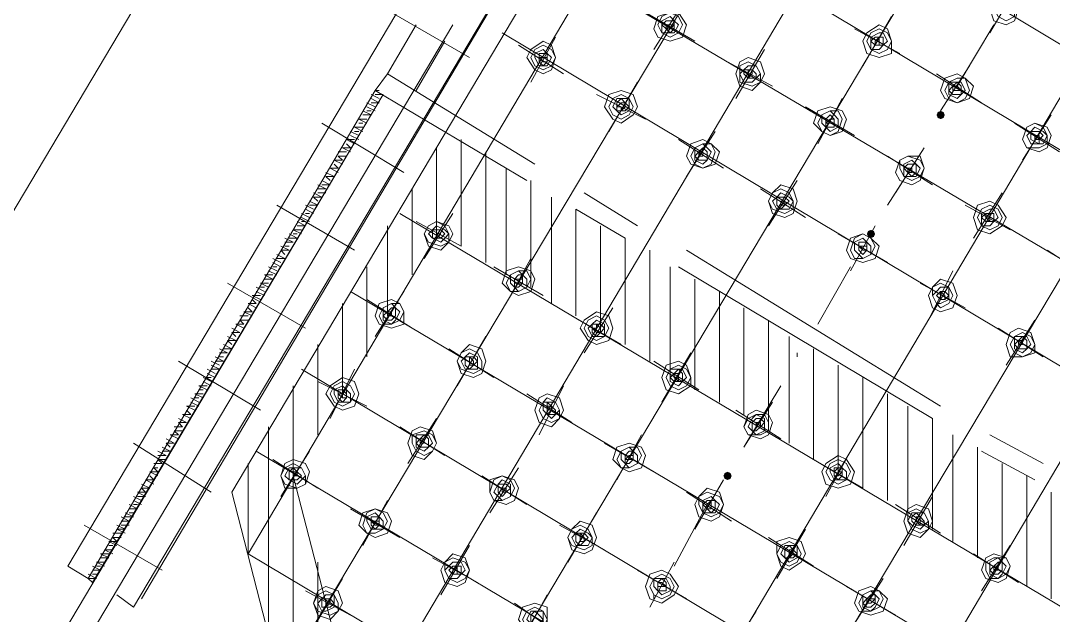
# Model space of a CAD drawing. Header units: millimetres. Extents: x 6 to 291, y 4 to 206.
# Drawn here: x 189.76 to 200.43, y 140.17 to 146.3 of the extents above; entities that cross this region are included whole.
import ezdxf

# ---------------------------------------------------------------- set-up
doc = ezdxf.new("R2010")
doc.units = ezdxf.units.MM
doc.layers.add('C00-00-00', color=7, linetype='Continuous')

msp = doc.modelspace()

# ---------------------------------------------------------------- hatches: boundary and pattern name
at = {"layer": 'C00-00-00'}
h = msp.add_hatch(color=256, dxfattribs=at)
h.dxf.hatch_style = 2
h.paths.add_polyline_path([(199.262999, 145.37267), (199.233101, 145.360235), (199.220665, 145.330337), (199.233101, 145.300439), (199.262999, 145.288004), (199.292897, 145.300439), (199.305332, 145.330337), (199.292897, 145.360235)])
h = msp.add_hatch(color=256, dxfattribs=at)
h.dxf.hatch_style = 2
h.paths.add_polyline_path([(199.262999, 145.37267), (199.233101, 145.360235), (199.220665, 145.330337), (199.233101, 145.300439), (199.262999, 145.288004), (199.292897, 145.300439), (199.305332, 145.330337), (199.292897, 145.360235)])
h = msp.add_hatch(color=256, dxfattribs=at)
h.dxf.hatch_style = 2
h.paths.add_polyline_path([(198.54334, 144.145004), (198.513442, 144.132568), (198.501006, 144.10267), (198.513442, 144.072773), (198.54334, 144.060337), (198.573238, 144.072773), (198.585673, 144.10267), (198.573238, 144.132568)])
h = msp.add_hatch(color=256, dxfattribs=at)
h.dxf.hatch_style = 2
h.paths.add_polyline_path([(198.54334, 144.145004), (198.513442, 144.132568), (198.501006, 144.10267), (198.513442, 144.072773), (198.54334, 144.060337), (198.573238, 144.072773), (198.585673, 144.10267), (198.573238, 144.132568)])
h = msp.add_hatch(color=256, dxfattribs=at)
h.dxf.hatch_style = 2
h.paths.add_polyline_path([(197.061663, 141.647336), (197.031766, 141.634901), (197.01933, 141.605003), (197.031766, 141.575105), (197.061663, 141.56267), (197.091561, 141.575105), (197.103997, 141.605003), (197.091561, 141.634901)])
h = msp.add_hatch(color=256, dxfattribs=at)
h.dxf.hatch_style = 2
h.paths.add_polyline_path([(197.061663, 141.647336), (197.031766, 141.634901), (197.01933, 141.605003), (197.031766, 141.575105), (197.061663, 141.56267), (197.091561, 141.575105), (197.103997, 141.605003), (197.091561, 141.634901)])

# ---------------------------------------------------------------- linework, layer by layer
at = {"layer": 'C00-00-00', "lineweight": 5}
for points in [[(193.971332, 151.553334), (140.335006, 61.341007)], [(196.342004, 150.918336), (190.245994, 140.673673)], [(197.019337, 150.495001), (190.923327, 140.250338)], [(197.019337, 150.495001), (191.007996, 140.335006)], [(196.468999, 149.055671), (191.939334, 141.435666)], [(200.067326, 146.685002), (199.770994, 146.177003)], [(196.595994, 146.473335), (196.299662, 146.00767)], [(193.590331, 146.38867), (194.394659, 145.923001)], [(196.723005, 146.092334), (196.214994, 146.38867)], [(194.225338, 146.261667), (145.584331, 64.473665)], [(193.844337, 146.261667), (193.548005, 145.753668)], [(198.755003, 146.346336), (198.458671, 145.838336)], [(199.432336, 145.626669), (199.813337, 146.261667)], [(199.432336, 145.626669), (199.813337, 146.261667)], [(198.839672, 145.965335), (198.374003, 146.219337)], [(194.140669, 146.092334), (193.844337, 145.584335)], [(195.36834, 145.753668), (194.902671, 146.050004)], [(195.283671, 146.134669), (195.029665, 145.669003)], [(197.442664, 146.00767), (197.146332, 145.49967)], [(197.527333, 145.626669), (197.061663, 145.880671)], [(199.559331, 145.838336), (199.262999, 145.372667)], [(193.548005, 145.753668), (193.420994, 145.584335)], [(193.548005, 145.753668), (195.072008, 144.822337)], [(199.686326, 145.457336), (199.220672, 145.753668)], [(196.130341, 145.669003), (195.833993, 145.161004)], [(193.505663, 145.542004), (145.372667, 64.600675)], [(190.457674, 140.54667), (193.420994, 145.584335)], [(193.505663, 145.542004), (190.5, 140.504336), (190.457674, 140.54667)], [(193.378668, 145.542004), (193.463337, 145.49967)], [(193.420994, 145.584335), (194.987339, 144.653004)], [(193.420994, 145.584335), (193.463337, 145.584335)], [(193.420994, 145.542004), (193.505663, 145.542004)], [(196.214994, 145.288003), (195.706998, 145.542004)], [(193.336326, 145.457336), (193.420994, 145.415001)], [(193.336326, 145.415001), (193.420994, 145.372667)], [(193.378668, 145.49967), (193.463337, 145.457336)], [(193.378668, 145.457336), (193.463337, 145.457336)], [(198.374003, 145.118669), (197.866007, 145.415001)], [(198.247008, 145.49967), (197.993002, 145.034001)], [(193.293999, 145.372667), (193.378668, 145.330337)], [(193.293999, 145.330337), (193.378668, 145.330337)], [(193.336326, 145.372667), (193.378668, 145.372667)], [(200.406001, 145.330337), (200.109669, 144.864668)], [(193.717326, 144.737669), (192.870672, 145.245668)], [(193.209331, 145.203334), (193.293999, 145.161004)], [(193.209331, 145.203334), (193.293999, 145.203334)], [(193.251673, 145.288003), (193.336326, 145.245668)], [(193.251673, 145.288003), (193.336326, 145.288003)], [(193.251673, 145.245668), (193.293999, 145.245668)], [(200.490669, 144.949336), (200.025, 145.245668)], [(193.167004, 145.161004), (193.251673, 145.118669)], [(193.167004, 145.118669), (193.251673, 145.076335)], [(193.209331, 145.161004), (193.251673, 145.161004)], [(196.934669, 145.161004), (196.638337, 144.695334)], [(193.082336, 144.99167), (193.167004, 144.949336)], [(193.082336, 144.99167), (193.167004, 144.99167)], [(193.124662, 145.076335), (193.209331, 145.034001)], [(193.124662, 145.076335), (193.209331, 145.076335)], [(193.124662, 145.034001), (193.167004, 144.99167)], [(194.056001, 144.060336), (194.056001, 144.99167)], [(194.310006, 143.975668), (194.310006, 145.076335)], [(197.019337, 144.780003), (196.553668, 145.076335)], [(198.712661, 144.399002), (199.093661, 144.99167)], [(198.712661, 144.399002), (199.093661, 144.99167)], [(199.093661, 144.99167), (198.797329, 144.526001)], [(193.039994, 144.949336), (193.124662, 144.949336)], [(193.039994, 144.907002), (193.082336, 144.864668)], [(193.039994, 144.907002), (193.124662, 144.907002)], [(194.563996, 143.806334), (194.563996, 144.949336)], [(199.17833, 144.61067), (198.712661, 144.907002)], [(192.955341, 144.780003), (193.039994, 144.737669)], [(192.955341, 144.780003), (193.039994, 144.780003)], [(192.997667, 144.864668), (193.082336, 144.822337)], [(192.997667, 144.864668), (193.082336, 144.864668)], [(192.997667, 144.822337), (193.039994, 144.780003)], [(194.77566, 143.679336), (194.77566, 144.780003)], [(192.912999, 144.737669), (192.997667, 144.695334)], [(192.912999, 144.695334), (192.955341, 144.653004)], [(192.912999, 144.695334), (192.997667, 144.695334)], [(192.82833, 144.61067), (192.912999, 144.568336)], [(192.82833, 144.568336), (192.912999, 144.568336)], [(192.870672, 144.653004), (192.955341, 144.61067)], [(192.870672, 144.61067), (192.955341, 144.61067)], [(193.801995, 143.679336), (193.801995, 144.568336)], [(195.029665, 143.552337), (195.029665, 144.653004)], [(197.866007, 144.272004), (197.400338, 144.568336)], [(197.781339, 144.653004), (197.485006, 144.187335)], [(192.786004, 144.526001), (192.870672, 144.483671)], [(192.786004, 144.483671), (192.82833, 144.441337)], [(192.786004, 144.483671), (192.870672, 144.483671)], [(192.82833, 144.526001), (192.912999, 144.526001)], [(195.241329, 143.383004), (195.241329, 144.483671)], [(195.580003, 144.526001), (196.130341, 144.187335)], [(199.898005, 144.526001), (199.601673, 144.060336)], [(193.209331, 143.933337), (192.405003, 144.399002)], [(192.701335, 144.399002), (192.786004, 144.356668)], [(192.701335, 144.356668), (192.786004, 144.314334)], [(192.743661, 144.441337), (192.82833, 144.399002)], [(192.743661, 144.399002), (192.82833, 144.399002)], [(195.495335, 144.356668), (196.00333, 144.060336)], [(195.495335, 143.256001), (195.495335, 144.356668)], [(199.982674, 144.145001), (199.517004, 144.399002)], [(192.658993, 144.314334), (192.743661, 144.272004)], [(192.658993, 144.272004), (192.743661, 144.229669)], [(192.701335, 144.314334), (192.743661, 144.314334)], [(194.225338, 144.314334), (193.929006, 143.848669)], [(192.57434, 144.145001), (192.658993, 144.10267)], [(192.57434, 144.145001), (192.658993, 144.145001)], [(192.616667, 144.229669), (192.701335, 144.187335)], [(192.616667, 144.187335), (192.701335, 144.187335)], [(192.658993, 144.229669), (192.701335, 144.229669)], [(193.548005, 143.256001), (193.548005, 144.187335)], [(194.310006, 143.975668), (193.844337, 144.229669)], [(195.74934, 143.086667), (195.74934, 144.187335)], [(198.585666, 144.187335), (198.33166, 143.72167)], [(192.489672, 144.060336), (192.57434, 144.018002)], [(192.489672, 144.018002), (192.57434, 144.018002)], [(192.531998, 144.10267), (192.616667, 144.060336)], [(192.531998, 144.060336), (192.616667, 144.060336)], [(192.57434, 144.10267), (192.616667, 144.10267)], [(196.00333, 142.959669), (196.00333, 144.060336)], [(198.712661, 143.806334), (198.204665, 144.10267)], [(192.447329, 143.975668), (192.531998, 143.933337)], [(192.447329, 143.933337), (192.489672, 143.891003)], [(192.447329, 143.933337), (192.531998, 143.933337)], [(192.489672, 143.975668), (192.531998, 143.975668)], [(196.257336, 142.790335), (196.257336, 143.933337)], [(196.638337, 143.933337), (199.262999, 142.32467)], [(200.829328, 143.637001), (200.363674, 143.933337)], [(192.362661, 143.848669), (192.447329, 143.806334)], [(192.362661, 143.806334), (192.447329, 143.764004)], [(192.405003, 143.891003), (192.489672, 143.848669)], [(192.405003, 143.848669), (192.489672, 143.848669)], [(195.029665, 143.848669), (194.77566, 143.383004)], [(192.320335, 143.764004), (192.405003, 143.72167)], [(192.320335, 143.72167), (192.405003, 143.679336)], [(192.362661, 143.764004), (192.405003, 143.764004)], [(193.336326, 142.83267), (193.336326, 143.764004)], [(195.15666, 143.467668), (194.648665, 143.764004)], [(196.468999, 142.663336), (196.468999, 143.764004)], [(196.553668, 143.764004), (199.17833, 142.197667)], [(197.993002, 143.171336), (198.33166, 143.764004)], [(197.993002, 143.171336), (198.33166, 143.764004)], [(199.389994, 143.72167), (199.136004, 143.21367)], [(192.701335, 143.129002), (191.897008, 143.594671)], [(192.235666, 143.594671), (192.320335, 143.552337)], [(192.235666, 143.594671), (192.320335, 143.594671)], [(192.277992, 143.679336), (192.362661, 143.637001)], [(192.277992, 143.679336), (192.362661, 143.679336)], [(192.277992, 143.637001), (192.362661, 143.637001)], [(196.723005, 142.494003), (196.723005, 143.637001)], [(199.517004, 143.340669), (199.051335, 143.594671)], [(192.19334, 143.552337), (192.277992, 143.510002)], [(192.19334, 143.510002), (192.277992, 143.467668)], [(192.235666, 143.552337), (192.277992, 143.552337)], [(193.717326, 143.510002), (193.420994, 143.044337)], [(196.976995, 142.367004), (196.976995, 143.510002)], [(192.108671, 143.383004), (192.19334, 143.340669)], [(192.108671, 143.383004), (192.19334, 143.383004)], [(192.150997, 143.467668), (192.235666, 143.425338)], [(192.150997, 143.467668), (192.235666, 143.467668)], [(192.150997, 143.425338), (192.19334, 143.383004)], [(193.082336, 142.409335), (193.082336, 143.383004)], [(193.801995, 143.129002), (193.336326, 143.425338)], [(192.066329, 143.298335), (192.150997, 143.256001)], [(192.066329, 143.298335), (192.150997, 143.298335)], [(192.108671, 143.340669), (192.150997, 143.298335)], [(195.876335, 143.340669), (195.580003, 142.875004)], [(197.231001, 142.240001), (197.231001, 143.340669)], [(191.98166, 143.171336), (192.066329, 143.129002)], [(191.98166, 143.171336), (192.066329, 143.171336)], [(192.024003, 143.256001), (192.108671, 143.256001)], [(192.024003, 143.21367), (192.066329, 143.171336)], [(192.024003, 143.21367), (192.108671, 143.21367)], [(195.961004, 142.959669), (195.452992, 143.256001)], [(197.485006, 142.070672), (197.485006, 143.21367)], [(200.236663, 143.21367), (199.940331, 142.748001)], [(191.939334, 143.129002), (192.024003, 143.086667)], [(191.939334, 143.086667), (191.98166, 143.044337)], [(191.939334, 143.086667), (192.024003, 143.086667)], [(200.321332, 142.83267), (199.855663, 143.129002)], [(191.854665, 142.959669), (191.939334, 142.917334)], [(191.897008, 143.044337), (191.98166, 143.002003)], [(191.897008, 143.002003), (191.939334, 142.959669)], [(191.897008, 143.002003), (191.98166, 143.002003)], [(192.82833, 142.028338), (192.82833, 142.959669)], [(194.563996, 143.044337), (194.267664, 142.536338)], [(197.69667, 141.943669), (197.69667, 143.044337)], [(191.812339, 142.917334), (191.897008, 142.875004)], [(191.812339, 142.875004), (191.897008, 142.875004)], [(191.854665, 142.917334), (191.939334, 142.917334)], [(194.648665, 142.621002), (194.182996, 142.917334)], [(196.680663, 142.875004), (196.384331, 142.367004)], [(197.781339, 142.83267), (197.781339, 142.875004)], [(197.781339, 142.83267), (197.781339, 142.875004)], [(197.95066, 141.774332), (197.95066, 142.917334)], [(192.235666, 142.282336), (191.388996, 142.790335)], [(191.727671, 142.790335), (191.812339, 142.748001)], [(191.727671, 142.748001), (191.812339, 142.705671)], [(191.769997, 142.83267), (191.854665, 142.790335)], [(191.769997, 142.790335), (191.854665, 142.790335)], [(191.812339, 142.83267), (191.854665, 142.83267)], [(196.765331, 142.494003), (196.299662, 142.790335)], [(198.204665, 141.647337), (198.204665, 142.748001)], [(191.685328, 142.705671), (191.769997, 142.663336)], [(191.685328, 142.663336), (191.769997, 142.621002)], [(191.727671, 142.705671), (191.812339, 142.705671)], [(193.209331, 142.705671), (192.955341, 142.197667)], [(191.60066, 142.536338), (191.685328, 142.494003)], [(191.60066, 142.536338), (191.685328, 142.536338)], [(191.643002, 142.621002), (191.727671, 142.578668)], [(191.643002, 142.578668), (191.727671, 142.536338)], [(191.685328, 142.621002), (191.727671, 142.621002)], [(192.57434, 138.937999), (192.57434, 142.536338)], [(193.336326, 142.32467), (192.82833, 142.578668)], [(195.36834, 142.536338), (195.114334, 142.028338)], [(197.231001, 141.901335), (197.612001, 142.536338)], [(197.231001, 141.901335), (197.612001, 142.536338)], [(198.458671, 141.478), (198.458671, 142.621002)], [(191.558333, 142.451669), (191.643002, 142.409335)], [(191.558333, 142.451669), (191.643002, 142.451669)], [(191.60066, 142.494003), (191.643002, 142.494003)], [(195.452992, 142.155333), (194.987339, 142.451669)], [(198.712661, 141.351005), (198.712661, 142.451669)], [(191.473665, 142.32467), (191.558333, 142.282336)], [(191.473665, 142.32467), (191.558333, 142.32467)], [(191.516007, 142.409335), (191.60066, 142.367004)], [(191.516007, 142.367004), (191.60066, 142.32467)], [(191.558333, 142.409335), (191.60066, 142.409335)], [(197.527333, 142.367004), (197.231001, 141.901335)], [(198.92434, 141.181668), (198.92434, 142.32467)], [(191.431339, 142.240001), (191.516007, 142.197667)], [(191.431339, 142.240001), (191.516007, 142.240001)], [(191.473665, 142.282336), (191.516007, 142.240001)], [(197.612001, 141.986004), (197.146332, 142.282336)], [(191.34667, 142.112999), (191.431339, 142.112999)], [(191.388996, 142.197667), (191.473665, 142.155333)], [(191.388996, 142.155333), (191.431339, 142.112999)], [(191.388996, 142.155333), (191.473665, 142.155333)], [(192.320335, 139.869337), (192.320335, 142.112999)], [(194.140669, 141.816666), (193.675, 142.112999)], [(194.056001, 142.197667), (193.759669, 141.732006)], [(199.17833, 141.054665), (199.17833, 142.197667)], [(191.304328, 142.028338), (191.388996, 141.986004)], [(191.304328, 142.028338), (191.388996, 142.028338)], [(191.34667, 142.070672), (191.388996, 142.028338)], [(191.34667, 142.070672), (191.431339, 142.070672)], [(196.172667, 142.028338), (195.918661, 141.562669)], [(199.389994, 140.92767), (199.389994, 142.028338)], [(199.770994, 142.028338), (200.321332, 141.732006)], [(191.727671, 141.435666), (190.923327, 141.943669)], [(191.219659, 141.901335), (191.304328, 141.859001)], [(191.262001, 141.986004), (191.34667, 141.943669)], [(191.262001, 141.943669), (191.304328, 141.901335)], [(191.262001, 141.943669), (191.34667, 141.943669)], [(196.299662, 141.647337), (195.791667, 141.943669)], [(199.643999, 140.758333), (199.643999, 141.901335)], [(191.177333, 141.859001), (191.262001, 141.816666)], [(191.177333, 141.816666), (191.262001, 141.816666)], [(191.219659, 141.859001), (191.304328, 141.859001)], [(192.743661, 141.859001), (192.447329, 141.39334)], [(198.33166, 141.859001), (198.077671, 141.39334)], [(199.686326, 141.859001), (200.236663, 141.562669)], [(191.135006, 141.732006), (191.219659, 141.732006)], [(191.135006, 141.689672), (191.177333, 141.647337)], [(191.135006, 141.689672), (191.177333, 141.689672)], [(191.177333, 141.774332), (191.219659, 141.732006)], [(191.177333, 141.774332), (191.262001, 141.774332)], [(192.108671, 140.800668), (192.108671, 141.732006)], [(192.82833, 141.478), (192.362661, 141.774332)], [(194.902671, 141.689672), (194.606339, 141.224002)], [(198.458671, 141.478), (197.95066, 141.774332)], [(199.898005, 140.631338), (199.898005, 141.732006)], [(191.092664, 141.647337), (191.177333, 141.605003)], [(191.092664, 141.647337), (191.177333, 141.647337)], [(191.092664, 141.605003), (191.135006, 141.562669)], [(193.251673, 138.980333), (192.57434, 141.605003)], [(194.987339, 141.308671), (194.52167, 141.605003)], [(200.151995, 140.462001), (200.151995, 141.605003)], [(191.007996, 141.520334), (191.092664, 141.478)], [(191.007996, 141.478), (191.050338, 141.435666)], [(191.007996, 141.478), (191.092664, 141.478)], [(191.050338, 141.562669), (191.135006, 141.520334)], [(191.050338, 141.562669), (191.135006, 141.562669)], [(197.019337, 141.562669), (196.723005, 141.054665)], [(190.923327, 141.39334), (191.007996, 141.351005)], [(190.923327, 141.351005), (191.007996, 141.308671)], [(190.965669, 141.435666), (191.050338, 141.39334)], [(190.965669, 141.435666), (191.050338, 141.435666)], [(190.965669, 141.435666), (191.050338, 141.39334)], [(190.965669, 141.39334), (191.050338, 141.39334)], [(192.616667, 138.811004), (191.939334, 141.435666)], [(193.548005, 141.351005), (193.293999, 140.885336)], [(197.104006, 141.139334), (196.638337, 141.435666)], [(199.17833, 141.39334), (198.881998, 140.885336)], [(200.406001, 140.335006), (200.406001, 141.435666)], [(190.881001, 141.308671), (190.965669, 141.266337)], [(190.881001, 141.266337), (190.965669, 141.266337)], [(190.923327, 141.308671), (190.965669, 141.308671)], [(190.923327, 141.308671), (190.965669, 141.308671)], [(193.675, 140.970005), (193.167004, 141.266337)], [(196.511326, 140.673673), (196.85, 141.308671)], [(196.511326, 140.673673), (196.85, 141.308671)], [(199.262999, 141.012339), (198.797329, 141.308671)], [(190.796332, 141.181668), (190.881001, 141.139334)], [(190.796332, 141.139334), (190.881001, 141.139334)], [(190.838674, 141.224002), (190.923327, 141.181668)], [(190.838674, 141.224002), (190.923327, 141.181668)], [(190.838674, 141.181668), (190.923327, 141.181668)], [(190.881001, 141.224002), (190.923327, 141.224002)], [(195.706998, 141.224002), (195.410666, 140.715999)], [(191.219659, 140.631338), (190.415331, 141.097)], [(190.754006, 141.097), (190.838674, 141.054665)], [(190.754006, 141.054665), (190.838674, 141.054665)], [(190.754006, 141.054665), (190.838674, 141.012339)], [(190.796332, 141.097), (190.881001, 141.097)], [(190.796332, 141.097), (190.881001, 141.097)], [(195.791667, 140.843002), (195.325997, 141.097)], [(197.866007, 141.054665), (197.569659, 140.54667)], [(190.669337, 140.92767), (190.754006, 140.885336)], [(190.669337, 140.92767), (190.754006, 140.92767)], [(190.669337, 140.92767), (190.754006, 140.885336)], [(190.711663, 141.012339), (190.796332, 141.012339)], [(190.711663, 141.012339), (190.796332, 141.012339)], [(190.711663, 140.970005), (190.754006, 140.92767)], [(190.711663, 140.970005), (190.796332, 140.970005)], [(197.95066, 140.673673), (197.485006, 140.970005)], [(190.626995, 140.843002), (190.711663, 140.843002)], [(190.626995, 140.843002), (190.711663, 140.800668)], [(190.669337, 140.885336), (190.711663, 140.885336)], [(194.394659, 140.885336), (194.098327, 140.377333)], [(199.982674, 140.885336), (199.686326, 140.419667)], [(190.542326, 140.715999), (190.626995, 140.673673)], [(190.542326, 140.715999), (190.626995, 140.715999)], [(190.542326, 140.715999), (190.626995, 140.673673)], [(190.584669, 140.800668), (190.669337, 140.800668)], [(190.584669, 140.800668), (190.669337, 140.758333)], [(190.584669, 140.800668), (190.669337, 140.800668)], [(190.584669, 140.758333), (190.669337, 140.758333)], [(192.82833, 138.684001), (192.82833, 140.715999)], [(194.479328, 140.504336), (194.013674, 140.758333)], [(196.511326, 140.715999), (196.257336, 140.250338)], [(200.067326, 140.504336), (199.601673, 140.800668)], [(190.457674, 140.54667), (190.245994, 140.673673)], [(190.5, 140.673673), (190.584669, 140.631338)], [(190.5, 140.631338), (190.584669, 140.631338)], [(190.542326, 140.673673), (190.584669, 140.673673)], [(196.638337, 140.335006), (196.130341, 140.631338)], [(190.457674, 140.589004), (190.542326, 140.54667)], [(190.457674, 140.54667), (190.542326, 140.54667)], [(190.5, 140.589004), (190.542326, 140.589004)], [(190.5, 140.589004), (190.542326, 140.589004)], [(193.082336, 140.54667), (192.786004, 140.038666)], [(198.670335, 140.54667), (198.374003, 140.081001)], [(193.167004, 140.165669), (192.701335, 140.419667)], [(198.797329, 140.165669), (198.289334, 140.462001)], [(190.754006, 140.377333), (190.923327, 140.250338)], [(195.283671, 139.996332), (194.860328, 140.292672)], [(195.199003, 140.377333), (194.944997, 139.911672)], [(196.299662, 140.335006), (196.299662, 140.377333)], [(196.299662, 140.335006), (196.299662, 140.377333)], [(197.357996, 140.208004), (197.061663, 139.742334)]]:
    msp.add_lwpolyline(points, dxfattribs=at)
at = {"layer": 'C00-00-00', "lineweight": 15}
for points in [[(198.458671, 149.56367), (192.447329, 139.488336)], [(199.474662, 149.479002), (192.997667, 138.557006)], [(197.104006, 149.225004), (192.108671, 140.800668)], [(200.321332, 148.971002), (193.844337, 138.091337)], [(203.623327, 144.187335), (196.214994, 148.632336)], [(201.972329, 147.997337), (195.495335, 137.075338)], [(203.157674, 143.383004), (195.706998, 147.828004)], [(202.818999, 147.531668), (196.299662, 136.609669)], [(202.649662, 142.578668), (195.199003, 146.981334)], [(203.369337, 146.600338), (197.400338, 136.525)], [(202.183993, 141.732006), (194.733333, 146.177003)], [(201.083333, 139.911672), (193.675, 144.314334)], [(200.575338, 139.107336), (193.167004, 143.510002)], [(200.109669, 138.260666), (192.658993, 142.705671)], [(199.601673, 137.456338), (192.19334, 141.859001)], [(198.712661, 136.863666), (192.108671, 140.800668)]]:
    msp.add_lwpolyline(points, dxfattribs=at)
at = {"layer": 'C00-00-00', "lineweight": 5}
for points in [[(199.770994, 146.431001), (199.813328, 146.304001), (199.940328, 146.261667), (200.024994, 146.304001), (200.067328, 146.431001), (200.024994, 146.558001), (199.897994, 146.600334), (199.813328, 146.515667)], [(199.813337, 146.431001), (199.85567, 146.346334), (199.940337, 146.304001), (200.025003, 146.346334), (200.025003, 146.431001), (199.98267, 146.515667), (199.898003, 146.558001), (199.813337, 146.515667)], [(196.299662, 146.219337), (196.341996, 146.13467), (196.468996, 146.092337), (196.595996, 146.13467), (196.638329, 146.26167), (196.553662, 146.38867), (196.468996, 146.38867), (196.341996, 146.346337)], [(196.342004, 146.261667), (196.384338, 146.177001), (196.469004, 146.134667), (196.553671, 146.177001), (196.596004, 146.261667), (196.553671, 146.346334), (196.469004, 146.388667), (196.384338, 146.346334)], [(196.384331, 146.261667), (196.384331, 146.177001), (196.468997, 146.177001), (196.511331, 146.177001), (196.553664, 146.261667), (196.511331, 146.304001), (196.468997, 146.346334), (196.384331, 146.304001)], [(196.384331, 146.261667), (196.426664, 146.219334), (196.468997, 146.177001), (196.511331, 146.219334), (196.511331, 146.261667), (196.511331, 146.304001), (196.468997, 146.304001), (196.426664, 146.304001)], [(196.426673, 146.261667), (196.426673, 146.219334), (196.469006, 146.219334), (196.51134, 146.261667), (196.469006, 146.261667)], [(198.458671, 146.092334), (198.501004, 145.965334), (198.628004, 145.923001), (198.755004, 145.965334), (198.755004, 146.092334), (198.712671, 146.219334), (198.628004, 146.261668), (198.501004, 146.177001)], [(198.500997, 146.092334), (198.543331, 146.007668), (198.627997, 145.965334), (198.712664, 146.007668), (198.754997, 146.092334), (198.712664, 146.177001), (198.627997, 146.219334), (198.543331, 146.177001)], [(198.54334, 146.092334), (198.54334, 146.007668), (198.628006, 146.007668), (198.67034, 146.050001), (198.712673, 146.092334), (198.67034, 146.177001), (198.628006, 146.177001), (198.54334, 146.134668)], [(194.987339, 145.923001), (195.072006, 145.796001), (195.156672, 145.753668), (195.241339, 145.796001), (195.283672, 145.923001), (195.241339, 146.050001), (195.156672, 146.092334), (195.029672, 146.007668)], [(195.029665, 145.923001), (195.071999, 145.838334), (195.156665, 145.796001), (195.241332, 145.838334), (195.283665, 145.923001), (195.241332, 146.007668), (195.156665, 146.050001), (195.071999, 146.007668)], [(198.54334, 146.092334), (198.585673, 146.050001), (198.628006, 146.050001), (198.67034, 146.050001), (198.67034, 146.092334), (198.67034, 146.134668), (198.628006, 146.134668), (198.585673, 146.134668)], [(198.585666, 146.092334), (198.585666, 146.050001), (198.627999, 146.050001), (198.627999, 146.092334), (198.627999, 146.134668)], [(195.072008, 145.923001), (195.114341, 145.838334), (195.156674, 145.838334), (195.199008, 145.838334), (195.241341, 145.923001), (195.199008, 145.965334), (195.156674, 146.007668), (195.072008, 145.965334)], [(195.114334, 145.923001), (195.114334, 145.880668), (195.156667, 145.838334), (195.199001, 145.880668), (195.199001, 145.965334), (195.156667, 145.965334), (195.114334, 145.965334)], [(195.114334, 145.923001), (195.156667, 145.880668), (195.199001, 145.880668), (195.199001, 145.923001), (195.156667, 145.923001)], [(197.146332, 145.753668), (197.188665, 145.626668), (197.315665, 145.584334), (197.400332, 145.669001), (197.442665, 145.753668), (197.400332, 145.880668), (197.273332, 145.923001), (197.188665, 145.880668)], [(197.188674, 145.753668), (197.188674, 145.669001), (197.315674, 145.626668), (197.400341, 145.669001), (197.400341, 145.753668), (197.358008, 145.838334), (197.273341, 145.880668), (197.188674, 145.838334)], [(197.188674, 145.753668), (197.231008, 145.669001), (197.315674, 145.669001), (197.358008, 145.711334), (197.400341, 145.753668), (197.358008, 145.838334), (197.273341, 145.838334), (197.231008, 145.796001)], [(197.231001, 145.753668), (197.273334, 145.711334), (197.315667, 145.711334), (197.358001, 145.711334), (197.358001, 145.753668), (197.315667, 145.796001), (197.273334, 145.796001), (197.231001, 145.796001)], [(197.273327, 145.753668), (197.273327, 145.711334), (197.31566, 145.753668), (197.31566, 145.796001), (197.273327, 145.796001)], [(199.262999, 145.584335), (199.305332, 145.499668), (199.432332, 145.457335), (199.559332, 145.499668), (199.601665, 145.626668), (199.516999, 145.711335), (199.432332, 145.753668), (199.305332, 145.711335)], [(199.305341, 145.584335), (199.347674, 145.499668), (199.432341, 145.457335), (199.517008, 145.499668), (199.559341, 145.584335), (199.517008, 145.711335), (199.432341, 145.711335), (199.347674, 145.669001)], [(199.347667, 145.584335), (199.347667, 145.542001), (199.432334, 145.499668), (199.474667, 145.542001), (199.517001, 145.584335), (199.474667, 145.669001), (199.432334, 145.669001), (199.347667, 145.669001)], [(199.347667, 145.584335), (199.390001, 145.542001), (199.432334, 145.542001), (199.474667, 145.542001), (199.474667, 145.584335), (199.474667, 145.626668), (199.432334, 145.669001), (199.390001, 145.626668)], [(199.389994, 145.584335), (199.432327, 145.584335), (199.47466, 145.584335), (199.432327, 145.626668), (199.389994, 145.626668)], [(195.791667, 145.415001), (195.876333, 145.288001), (195.961, 145.245668), (196.088, 145.330335), (196.130333, 145.415001), (196.088, 145.542001), (195.961, 145.584335), (195.834, 145.542001)], [(195.833993, 145.415001), (195.876326, 145.330335), (195.960993, 145.288001), (196.04566, 145.330335), (196.087993, 145.415001), (196.04566, 145.499668), (195.960993, 145.542001), (195.876326, 145.499668)], [(195.876335, 145.415001), (195.918669, 145.372668), (195.961002, 145.330335), (196.045669, 145.372668), (196.045669, 145.415001), (196.045669, 145.499668), (195.961002, 145.499668), (195.918669, 145.499668)], [(195.918661, 145.415001), (195.918661, 145.372668), (195.960995, 145.372668), (196.003328, 145.372668), (196.045661, 145.415001), (196.003328, 145.457335), (195.960995, 145.499668), (195.918661, 145.457335)], [(195.918661, 145.415001), (195.960995, 145.415001), (195.960995, 145.372668), (196.003328, 145.415001), (196.003328, 145.457335), (195.960995, 145.457335)], [(197.95066, 145.245668), (198.035326, 145.161002), (198.119993, 145.118668), (198.246993, 145.161002), (198.289326, 145.288002), (198.246993, 145.372668), (198.119993, 145.415002), (197.992993, 145.372668)], [(197.993002, 145.245668), (198.035335, 145.161002), (198.120002, 145.118668), (198.204669, 145.161002), (198.247002, 145.288002), (198.204669, 145.372668), (198.120002, 145.372668), (198.035335, 145.330335)], [(198.035328, 145.245668), (198.077661, 145.203335), (198.119995, 145.161002), (198.204661, 145.203335), (198.204661, 145.288002), (198.162328, 145.330335), (198.119995, 145.372668), (198.035328, 145.330335)], [(198.077671, 145.245668), (198.077671, 145.203335), (198.120004, 145.203335), (198.162337, 145.203335), (198.162337, 145.288002), (198.120004, 145.330335), (198.077671, 145.288002)], [(198.077671, 145.245668), (198.120004, 145.245668), (198.162337, 145.245668), (198.162337, 145.288002), (198.120004, 145.288002)], [(200.109669, 145.076335), (200.152002, 144.991669), (200.279002, 144.991669), (200.363669, 145.034002), (200.363669, 145.118669), (200.321335, 145.203335), (200.236669, 145.245669), (200.152002, 145.203335)], [(200.109669, 145.076335), (200.152002, 144.991669), (200.279002, 144.949335), (200.363669, 144.991669), (200.406002, 145.118669), (200.363669, 145.203335), (200.236669, 145.245669), (200.152002, 145.203335)], [(200.151995, 145.118669), (200.194328, 145.034003), (200.278995, 145.034003), (200.321328, 145.034003), (200.363661, 145.118669), (200.321328, 145.161003), (200.236661, 145.203336), (200.194328, 145.161003)], [(200.194337, 145.118669), (200.194337, 145.076336), (200.279004, 145.034003), (200.279004, 145.076336), (200.321337, 145.118669), (200.279004, 145.161003), (200.236671, 145.161003), (200.194337, 145.161003)], [(200.236663, 145.118669), (200.236663, 145.076336), (200.278997, 145.076336), (200.278997, 145.118669)], [(196.638337, 144.907002), (196.68067, 144.822335), (196.80767, 144.780002), (196.93467, 144.822335), (196.977003, 144.949335), (196.892337, 145.034002), (196.80767, 145.076335), (196.68067, 145.034002)], [(196.680663, 144.907002), (196.722996, 144.822335), (196.807663, 144.780002), (196.892329, 144.822335), (196.934663, 144.949335), (196.892329, 145.034002), (196.807663, 145.034002), (196.722996, 144.991669)], [(196.723005, 144.907002), (196.723005, 144.864669), (196.807672, 144.822335), (196.850005, 144.864669), (196.892339, 144.949335), (196.850005, 144.991669), (196.807672, 145.034002), (196.723005, 144.991669)], [(196.723005, 144.907002), (196.765339, 144.864669), (196.850005, 144.864669), (196.850005, 144.949335), (196.807672, 144.991669), (196.765339, 144.949335)], [(196.765331, 144.907002), (196.807665, 144.907002), (196.807665, 144.949335), (196.765331, 144.949335)], [(198.797329, 144.737669), (198.839663, 144.653002), (198.966663, 144.610669), (199.051329, 144.653002), (199.093663, 144.780002), (199.051329, 144.907002), (198.924329, 144.907002), (198.839663, 144.864669)], [(198.839672, 144.780003), (198.882005, 144.695336), (198.966672, 144.653003), (199.051339, 144.695336), (199.093672, 144.780003), (199.051339, 144.86467), (198.924339, 144.907003), (198.839672, 144.86467)], [(198.881998, 144.780003), (198.881998, 144.695336), (198.966665, 144.695336), (199.008998, 144.695336), (199.051331, 144.780003), (199.008998, 144.822336), (198.966665, 144.86467), (198.881998, 144.822336)], [(198.881998, 144.780003), (198.924331, 144.73767), (198.966665, 144.695336), (199.008998, 144.73767), (199.008998, 144.780003), (199.008998, 144.822336), (198.966665, 144.822336), (198.924331, 144.822336)], [(198.92434, 144.780003), (198.92434, 144.73767), (198.966674, 144.73767), (198.966674, 144.780003)], [(197.485006, 144.441337), (197.52734, 144.314337), (197.65434, 144.272004), (197.739006, 144.314337), (197.78134, 144.441337), (197.739006, 144.568337), (197.612006, 144.61067), (197.52734, 144.526004)], [(197.485006, 144.441337), (197.52734, 144.35667), (197.65434, 144.314337), (197.739006, 144.35667), (197.739006, 144.441337), (197.696673, 144.526004), (197.612006, 144.568337), (197.52734, 144.526004)], [(197.527333, 144.441337), (197.569666, 144.35667), (197.654333, 144.35667), (197.696666, 144.35667), (197.738999, 144.441337), (197.696666, 144.48367), (197.611999, 144.526004), (197.569666, 144.48367)], [(197.569659, 144.441337), (197.569659, 144.399004), (197.611992, 144.35667), (197.654326, 144.399004), (197.696659, 144.441337), (197.654326, 144.48367), (197.611992, 144.48367), (197.569659, 144.48367)], [(197.612001, 144.441337), (197.612001, 144.399004), (197.654335, 144.399004), (197.654335, 144.441337)], [(199.601673, 144.272004), (199.644006, 144.145004), (199.771006, 144.10267), (199.898006, 144.187337), (199.94034, 144.272004), (199.855673, 144.399004), (199.771006, 144.441337), (199.644006, 144.399004)], [(199.643999, 144.272004), (199.686333, 144.187337), (199.770999, 144.145004), (199.855666, 144.187337), (199.897999, 144.272004), (199.855666, 144.35667), (199.770999, 144.399004), (199.686333, 144.35667)], [(199.686326, 144.272004), (199.686326, 144.187337), (199.770992, 144.187337), (199.813326, 144.22967), (199.855659, 144.272004), (199.813326, 144.35667), (199.770992, 144.35667), (199.686326, 144.314337)], [(199.686326, 144.272004), (199.728659, 144.22967), (199.770992, 144.22967), (199.813326, 144.22967), (199.813326, 144.272004), (199.813326, 144.314337), (199.770992, 144.314337), (199.728659, 144.314337)], [(199.728668, 144.272004), (199.771001, 144.22967), (199.771001, 144.272004), (199.771001, 144.314337), (199.728668, 144.314337)], [(193.929006, 144.10267), (193.971339, 144.018004), (194.098339, 143.97567), (194.183006, 144.018004), (194.183006, 144.10267), (194.140672, 144.187337), (194.056006, 144.22967), (193.971339, 144.187337)], [(193.929006, 144.10267), (193.971339, 143.97567), (194.098339, 143.933337), (194.183006, 144.018004), (194.225339, 144.10267), (194.183006, 144.187337), (194.056006, 144.22967), (193.971339, 144.187337)], [(193.971332, 144.10267), (194.013665, 144.060337), (194.098332, 144.018004), (194.140665, 144.060337), (194.182999, 144.10267), (194.140665, 144.145004), (194.055999, 144.187337), (194.013665, 144.145004)], [(194.013674, 144.10267), (194.013674, 144.060337), (194.056008, 144.060337), (194.098341, 144.060337), (194.140674, 144.10267), (194.098341, 144.145004), (194.056008, 144.145004), (194.013674, 144.145004)], [(194.056001, 144.10267), (194.056001, 144.060337), (194.098334, 144.10267)], [(198.289334, 143.933337), (198.331667, 143.84867), (198.458667, 143.806337), (198.585667, 143.84867), (198.628001, 143.97567), (198.543334, 144.060337), (198.458667, 144.10267), (198.331667, 144.060337)], [(198.33166, 143.933337), (198.373994, 143.84867), (198.45866, 143.84867), (198.543327, 143.891004), (198.58566, 143.97567), (198.543327, 144.060337), (198.45866, 144.10267), (198.373994, 144.060337)], [(198.374003, 143.933337), (198.416336, 143.891004), (198.458669, 143.84867), (198.543336, 143.891004), (198.543336, 143.97567), (198.501003, 144.018004), (198.458669, 144.060337), (198.374003, 144.018004)], [(198.416329, 143.975668), (198.416329, 143.933334), (198.458662, 143.891001), (198.500996, 143.933334), (198.500996, 143.975668), (198.500996, 144.018001), (198.458662, 144.018001), (198.416329, 144.018001)], [(198.416329, 143.975668), (198.458662, 143.933334), (198.500996, 143.933334), (198.500996, 143.975668), (198.458662, 143.975668)], [(194.733333, 143.594671), (194.818, 143.510004), (194.902667, 143.467671), (195.029667, 143.510004), (195.072, 143.637004), (195.029667, 143.721671), (194.902667, 143.764004), (194.775667, 143.721671)], [(194.77566, 143.594671), (194.817993, 143.510004), (194.90266, 143.510004), (194.987326, 143.552338), (195.02966, 143.637004), (194.987326, 143.721671), (194.90266, 143.721671), (194.817993, 143.679338)], [(194.818002, 143.594671), (194.860335, 143.552338), (194.902669, 143.510004), (194.987335, 143.552338), (194.987335, 143.637004), (194.945002, 143.679338), (194.902669, 143.721671), (194.818002, 143.679338)], [(194.860328, 143.594671), (194.860328, 143.552338), (194.902661, 143.552338), (194.944995, 143.594671), (194.944995, 143.637004), (194.944995, 143.679338), (194.902661, 143.679338), (194.860328, 143.637004)], [(194.860328, 143.594671), (194.902661, 143.594671), (194.944995, 143.594671), (194.944995, 143.637004), (194.902661, 143.637004), (194.860328, 143.637004)], [(199.136004, 143.467668), (199.178337, 143.340668), (199.263004, 143.298335), (199.390004, 143.340668), (199.432337, 143.467668), (199.390004, 143.594668), (199.263004, 143.637001), (199.178337, 143.552335)], [(199.17833, 143.467668), (199.220663, 143.383001), (199.262997, 143.340668), (199.347663, 143.383001), (199.389997, 143.467668), (199.347663, 143.552335), (199.262997, 143.594668), (199.17833, 143.552335)], [(199.17833, 143.467668), (199.220663, 143.383001), (199.262997, 143.383001), (199.347663, 143.425335), (199.347663, 143.467668), (199.347663, 143.552335), (199.262997, 143.552335), (199.220663, 143.510001)], [(199.220672, 143.467668), (199.263006, 143.425335), (199.305339, 143.425335), (199.347672, 143.467668), (199.305339, 143.510001), (199.263006, 143.510001)], [(199.262999, 143.467668), (199.262999, 143.425335), (199.305332, 143.425335), (199.305332, 143.467668), (199.262999, 143.510001)], [(193.420994, 143.256001), (193.463328, 143.171334), (193.590328, 143.129001), (193.717328, 143.171334), (193.717328, 143.298334), (193.674994, 143.383001), (193.590328, 143.425334), (193.463328, 143.383001)], [(193.463337, 143.256001), (193.50567, 143.171334), (193.590337, 143.171334), (193.675003, 143.213667), (193.717337, 143.298334), (193.675003, 143.383001), (193.590337, 143.383001), (193.50567, 143.340667)], [(193.505663, 143.256001), (193.505663, 143.213667), (193.590329, 143.171334), (193.632663, 143.213667), (193.674996, 143.298334), (193.632663, 143.340667), (193.590329, 143.383001), (193.505663, 143.340667)], [(193.505663, 143.256001), (193.547996, 143.213667), (193.590329, 143.213667), (193.632663, 143.256001), (193.632663, 143.298334), (193.632663, 143.340667), (193.590329, 143.340667), (193.547996, 143.298334)], [(193.548005, 143.256001), (193.590339, 143.256001), (193.590339, 143.298334), (193.548005, 143.298334)], [(195.537661, 143.129002), (195.622328, 143.002002), (195.706994, 142.959668), (195.833994, 143.002002), (195.876328, 143.129002), (195.833994, 143.256002), (195.706994, 143.298335), (195.579994, 143.213668)], [(195.580003, 143.129002), (195.622337, 143.044335), (195.707003, 143.002002), (195.79167, 143.044335), (195.834003, 143.129002), (195.79167, 143.213668), (195.707003, 143.256002), (195.622337, 143.213668)], [(195.622329, 143.129002), (195.664663, 143.044335), (195.706996, 143.044335), (195.791663, 143.044335), (195.791663, 143.129002), (195.791663, 143.171335), (195.706996, 143.213668), (195.664663, 143.171335)], [(195.664672, 143.129002), (195.707005, 143.086668), (195.749339, 143.086668), (195.749339, 143.129002), (195.707005, 143.171335), (195.707005, 143.129002)], [(195.664672, 143.129002), (195.664672, 143.086668), (195.707005, 143.044335), (195.749339, 143.086668), (195.791672, 143.129002), (195.749339, 143.171335), (195.707005, 143.171335), (195.664672, 143.171335)], [(199.940331, 142.959669), (199.982665, 142.832669), (200.109665, 142.832669), (200.236665, 142.875002), (200.236665, 142.959669), (200.194331, 143.086669), (200.067331, 143.129002), (199.982665, 143.086669)], [(199.982674, 142.959669), (200.025007, 142.875002), (200.109674, 142.832669), (200.19434, 142.875002), (200.236674, 142.959669), (200.19434, 143.044335), (200.109674, 143.086669), (200.025007, 143.044335)], [(194.267664, 142.790335), (194.309997, 142.663335), (194.436997, 142.621002), (194.521664, 142.663335), (194.563997, 142.790335), (194.521664, 142.917335), (194.394664, 142.959669), (194.309997, 142.875002)], [(200.025, 142.959669), (200.025, 142.917335), (200.109667, 142.875002), (200.152, 142.917335), (200.194333, 142.959669), (200.152, 143.044335), (200.109667, 143.044335), (200.025, 143.044335)], [(200.025, 142.959669), (200.067333, 142.917335), (200.109667, 142.917335), (200.152, 142.917335), (200.152, 142.959669), (200.152, 143.002002), (200.109667, 143.044335), (200.067333, 143.002002)], [(200.067326, 142.959669), (200.10966, 142.959669), (200.10966, 143.002002), (200.067326, 143.002002)], [(194.267664, 142.790335), (194.309997, 142.705669), (194.436997, 142.663335), (194.521664, 142.705669), (194.521664, 142.790335), (194.479331, 142.875002), (194.394664, 142.917335), (194.309997, 142.875002)], [(194.310006, 142.790335), (194.35234, 142.705669), (194.394673, 142.705669), (194.47934, 142.705669), (194.47934, 142.790335), (194.47934, 142.832669), (194.394673, 142.875002), (194.35234, 142.832669)], [(194.352333, 142.790335), (194.352333, 142.748002), (194.394666, 142.705669), (194.436999, 142.748002), (194.479333, 142.790335), (194.436999, 142.832669), (194.394666, 142.832669), (194.352333, 142.832669)], [(194.394659, 142.790335), (194.394659, 142.748002), (194.436992, 142.748002), (194.436992, 142.790335), (194.394659, 142.832669)], [(196.384331, 142.621002), (196.426664, 142.494002), (196.553664, 142.451669), (196.680664, 142.536336), (196.680664, 142.621002), (196.638331, 142.748002), (196.553664, 142.790336), (196.426664, 142.748002)], [(196.426673, 142.621002), (196.469006, 142.536336), (196.553673, 142.494002), (196.63834, 142.536336), (196.680673, 142.621002), (196.63834, 142.705669), (196.553673, 142.748002), (196.469006, 142.705669)], [(196.468999, 142.621002), (196.468999, 142.578669), (196.553666, 142.536336), (196.595999, 142.578669), (196.638333, 142.621002), (196.595999, 142.705669), (196.553666, 142.705669), (196.468999, 142.705669)], [(196.468999, 142.621002), (196.511333, 142.578669), (196.553666, 142.578669), (196.595999, 142.578669), (196.595999, 142.621002), (196.595999, 142.663336), (196.553666, 142.705669), (196.511333, 142.663336)], [(196.511326, 142.621002), (196.553659, 142.578669), (196.553659, 142.621002), (196.553659, 142.663336), (196.511326, 142.663336)], [(192.912999, 142.451669), (192.997665, 142.324669), (193.082332, 142.282336), (193.209332, 142.324669), (193.251665, 142.451669), (193.209332, 142.578669), (193.082332, 142.621002), (192.955332, 142.536336)], [(192.955341, 142.451669), (192.997674, 142.367002), (193.082341, 142.324669), (193.167008, 142.367002), (193.209341, 142.451669), (193.167008, 142.536336), (193.082341, 142.578669), (192.997674, 142.536336)], [(192.997667, 142.451669), (193.040001, 142.367002), (193.082334, 142.367002), (193.167001, 142.367002), (193.167001, 142.451669), (193.124667, 142.494002), (193.082334, 142.536336), (192.997667, 142.494002)], [(193.039994, 142.451669), (193.082327, 142.409336), (193.12466, 142.409336), (193.12466, 142.451669), (193.082327, 142.494002), (193.082327, 142.451669)], [(193.039994, 142.451669), (193.039994, 142.409336), (193.082327, 142.367002), (193.12466, 142.409336), (193.12466, 142.494002), (193.082327, 142.494002), (193.039994, 142.494002)], [(195.072008, 142.282336), (195.114341, 142.155336), (195.241341, 142.113002), (195.326008, 142.197669), (195.368341, 142.282336), (195.326008, 142.409336), (195.199008, 142.451669), (195.114341, 142.409336)], [(195.114334, 142.282336), (195.156667, 142.197669), (195.241334, 142.155336), (195.326001, 142.197669), (195.326001, 142.282336), (195.283667, 142.367002), (195.199001, 142.409336), (195.156667, 142.367002)], [(195.15666, 142.282336), (195.198994, 142.240002), (195.241327, 142.197669), (195.28366, 142.240002), (195.325994, 142.282336), (195.28366, 142.367002), (195.198994, 142.367002), (195.15666, 142.367002)], [(195.199003, 142.282336), (195.199003, 142.240002), (195.241336, 142.240002), (195.283669, 142.240002), (195.283669, 142.282336), (195.241336, 142.324669), (195.199003, 142.367002), (195.199003, 142.324669)], [(195.199003, 142.282336), (195.199003, 142.240002), (195.241336, 142.282336), (195.241336, 142.324669), (195.199003, 142.324669)], [(197.231001, 142.112999), (197.273334, 142.028332), (197.400334, 141.985999), (197.485001, 142.028332), (197.527334, 142.155332), (197.485001, 142.239999), (197.358001, 142.282332), (197.273334, 142.239999)], [(197.231001, 142.112999), (197.273334, 142.028332), (197.400334, 142.028332), (197.485001, 142.070665), (197.485001, 142.155332), (197.442667, 142.239999), (197.358001, 142.239999), (197.273334, 142.197665)], [(197.273327, 142.112999), (197.31566, 142.070665), (197.357994, 142.028332), (197.44266, 142.070665), (197.44266, 142.155332), (197.44266, 142.197665), (197.357994, 142.239999), (197.31566, 142.197665)], [(193.759669, 141.943669), (193.802002, 141.816669), (193.929002, 141.774336), (194.013669, 141.859003), (194.056002, 141.943669), (194.013669, 142.070669), (193.886669, 142.113003), (193.802002, 142.070669)], [(197.315669, 142.112999), (197.315669, 142.070665), (197.358003, 142.070665), (197.400336, 142.112999), (197.442669, 142.155332), (197.400336, 142.197665), (197.358003, 142.197665), (197.315669, 142.155332)], [(197.357996, 142.112999), (197.400329, 142.112999), (197.400329, 142.155332), (197.357996, 142.155332)], [(193.801995, 141.943669), (193.844328, 141.859003), (193.928995, 141.816669), (194.013661, 141.859003), (194.055995, 141.943669), (194.013661, 142.028336), (193.928995, 142.070669), (193.801995, 142.028336)], [(193.844337, 141.943669), (193.844337, 141.901336), (193.929004, 141.859003), (193.971337, 141.901336), (194.013671, 141.943669), (193.971337, 142.028336), (193.929004, 142.028336), (193.844337, 142.028336)], [(193.844337, 141.943669), (193.886671, 141.901336), (193.929004, 141.901336), (193.971337, 141.901336), (193.971337, 141.943669), (193.971337, 141.986003), (193.929004, 142.028336), (193.886671, 141.986003)], [(193.886663, 141.943669), (193.928997, 141.943669), (193.928997, 141.986003), (193.886663, 141.986003)], [(195.876335, 141.774332), (195.961002, 141.689666), (196.045669, 141.647332), (196.172669, 141.689666), (196.215002, 141.816666), (196.172669, 141.901332), (196.045669, 141.943666), (195.918669, 141.901332)], [(195.918661, 141.774332), (195.960995, 141.689666), (196.045661, 141.689666), (196.130328, 141.731999), (196.172661, 141.816666), (196.130328, 141.901332), (196.045661, 141.901332), (195.960995, 141.858999)], [(195.961004, 141.774332), (196.003337, 141.731999), (196.045671, 141.689666), (196.130337, 141.731999), (196.130337, 141.816666), (196.088004, 141.858999), (196.045671, 141.901332), (195.961004, 141.858999)], [(196.00333, 141.774332), (196.00333, 141.731999), (196.045663, 141.731999), (196.087997, 141.774332), (196.087997, 141.858999), (196.045663, 141.858999), (196.00333, 141.816666)], [(196.00333, 141.774332), (196.045663, 141.774332), (196.087997, 141.774332), (196.087997, 141.816666), (196.045663, 141.816666)], [(198.035328, 141.647337), (198.077661, 141.520337), (198.204661, 141.478004), (198.331661, 141.520337), (198.373995, 141.647337), (198.289328, 141.774337), (198.204661, 141.816671), (198.077661, 141.732004)], [(192.447329, 141.605003), (192.489663, 141.478003), (192.616663, 141.478003), (192.701329, 141.520336), (192.743663, 141.647336), (192.701329, 141.732003), (192.574329, 141.774336), (192.489663, 141.732003)], [(192.447329, 141.605003), (192.489663, 141.520336), (192.616663, 141.478003), (192.701329, 141.520336), (192.701329, 141.605003), (192.658996, 141.68967), (192.574329, 141.732003), (192.489663, 141.68967)], [(192.489672, 141.605003), (192.532005, 141.56267), (192.616672, 141.520336), (192.659005, 141.56267), (192.701339, 141.605003), (192.659005, 141.68967), (192.574339, 141.68967), (192.532005, 141.68967)], [(192.531998, 141.605003), (192.531998, 141.56267), (192.574331, 141.56267), (192.616665, 141.56267), (192.658998, 141.605003), (192.616665, 141.647336), (192.574331, 141.68967), (192.531998, 141.647336)], [(198.077671, 141.647337), (198.120004, 141.562671), (198.204671, 141.520337), (198.289337, 141.562671), (198.331671, 141.647337), (198.289337, 141.732004), (198.204671, 141.774337), (198.120004, 141.732004)], [(198.119997, 141.647337), (198.16233, 141.562671), (198.204663, 141.562671), (198.28933, 141.562671), (198.28933, 141.647337), (198.246997, 141.689671), (198.204663, 141.732004), (198.119997, 141.689671)], [(198.162339, 141.647337), (198.162339, 141.605004), (198.204672, 141.605004), (198.247006, 141.647337), (198.204672, 141.647337), (198.204672, 141.689671)], [(198.162339, 141.647337), (198.162339, 141.605004), (198.204672, 141.562671), (198.247006, 141.605004), (198.247006, 141.647337), (198.247006, 141.689671), (198.204672, 141.689671), (198.162339, 141.689671)], [(192.57434, 141.605003), (192.616674, 141.605003), (192.616674, 141.647336), (192.57434, 141.647336)], [(194.606339, 141.435666), (194.648672, 141.350999), (194.733339, 141.350999), (194.818005, 141.393333), (194.860339, 141.477999), (194.818005, 141.562666), (194.733339, 141.604999), (194.648672, 141.562666)], [(194.606339, 141.435666), (194.648672, 141.350999), (194.775672, 141.308666), (194.860339, 141.350999), (194.902672, 141.477999), (194.860339, 141.562666), (194.733339, 141.604999), (194.606339, 141.562666)], [(194.648665, 141.435666), (194.690998, 141.393333), (194.733331, 141.350999), (194.817998, 141.393333), (194.817998, 141.477999), (194.817998, 141.520333), (194.733331, 141.562666), (194.690998, 141.520333)], [(194.691007, 141.435666), (194.73334, 141.393333), (194.775674, 141.435666), (194.818007, 141.477999), (194.775674, 141.520333), (194.691007, 141.520333)], [(194.733333, 141.478), (194.733333, 141.435667), (194.775667, 141.435667), (194.775667, 141.478)], [(196.723005, 141.308671), (196.765339, 141.181671), (196.892339, 141.139338), (196.977005, 141.181671), (197.019339, 141.308671), (196.977005, 141.435671), (196.850005, 141.478004), (196.765339, 141.393338)], [(196.765331, 141.308671), (196.807665, 141.224004), (196.892331, 141.181671), (196.976998, 141.224004), (197.019331, 141.308671), (196.976998, 141.393338), (196.849998, 141.435671), (196.765331, 141.393338)], [(196.807674, 141.308671), (196.807674, 141.224004), (196.89234, 141.224004), (196.934674, 141.224004), (196.977007, 141.308671), (196.934674, 141.351004), (196.89234, 141.393338), (196.807674, 141.351004)], [(196.807674, 141.308671), (196.850007, 141.266338), (196.89234, 141.224004), (196.934674, 141.266338), (196.934674, 141.308671), (196.934674, 141.351004), (196.89234, 141.351004), (196.850007, 141.351004)], [(196.85, 141.308671), (196.85, 141.266338), (196.892333, 141.266338), (196.892333, 141.308671), (196.892333, 141.351004)], [(193.251673, 141.097), (193.33634, 141.012333), (193.421006, 140.97), (193.548006, 141.012333), (193.59034, 141.139333), (193.548006, 141.224), (193.421006, 141.266333), (193.294006, 141.224)], [(193.293999, 141.097), (193.336333, 141.012333), (193.420999, 141.012333), (193.505666, 141.054666), (193.547999, 141.139333), (193.505666, 141.224), (193.420999, 141.266333), (193.336333, 141.224)], [(198.881998, 141.139334), (198.924331, 141.012334), (199.051331, 140.970001), (199.135998, 141.054667), (199.178331, 141.139334), (199.135998, 141.266334), (199.008998, 141.308667), (198.924331, 141.266334)], [(198.92434, 141.139334), (198.966674, 141.054667), (199.05134, 141.012334), (199.136007, 141.054667), (199.136007, 141.139334), (199.093674, 141.224001), (199.009007, 141.266334), (198.92434, 141.224001)], [(193.336326, 141.139334), (193.378659, 141.054667), (193.420992, 141.054667), (193.505659, 141.054667), (193.505659, 141.139334), (193.463326, 141.181667), (193.420992, 141.224001), (193.336326, 141.181667)], [(193.378668, 141.139334), (193.378668, 141.097001), (193.421001, 141.054667), (193.463335, 141.097001), (193.463335, 141.139334), (193.463335, 141.181667), (193.421001, 141.181667), (193.378668, 141.181667)], [(193.378668, 141.139334), (193.421001, 141.097001), (193.463335, 141.097001), (193.463335, 141.139334), (193.421001, 141.139334)], [(195.410666, 140.970005), (195.452999, 140.843005), (195.579999, 140.800672), (195.664666, 140.843005), (195.706999, 140.970005), (195.664666, 141.097005), (195.537666, 141.139338), (195.452999, 141.054672)], [(198.92434, 141.139334), (198.966674, 141.097001), (199.05134, 141.054667), (199.093674, 141.097001), (199.136007, 141.139334), (199.093674, 141.224001), (199.009007, 141.224001), (198.966674, 141.224001)], [(198.966667, 141.139334), (199.009, 141.097001), (199.051333, 141.097001), (199.093667, 141.097001), (199.093667, 141.139334), (199.051333, 141.181667), (199.009, 141.224001), (198.966667, 141.181667)], [(199.008993, 141.139334), (199.051326, 141.097001), (199.051326, 141.139334), (199.051326, 141.181667), (199.008993, 141.181667)], [(195.410666, 140.970005), (195.452999, 140.885338), (195.579999, 140.843005), (195.664666, 140.885338), (195.664666, 140.970005), (195.622333, 141.054672), (195.537666, 141.097005), (195.452999, 141.054672)], [(195.452992, 140.970005), (195.495326, 140.885338), (195.579992, 140.885338), (195.622326, 140.885338), (195.664659, 140.970005), (195.622326, 141.012338), (195.537659, 141.054672), (195.495326, 141.012338)], [(195.495335, 140.970005), (195.495335, 140.927672), (195.537668, 140.885338), (195.580001, 140.927672), (195.622335, 140.970005), (195.580001, 141.012338), (195.537668, 141.012338), (195.495335, 141.012338)], [(195.537661, 140.970005), (195.537661, 140.927672), (195.579994, 140.927672), (195.579994, 140.970005), (195.537661, 141.012338)], [(197.569659, 140.800668), (197.611992, 140.673668), (197.696659, 140.631334), (197.823659, 140.716001), (197.865992, 140.800668), (197.823659, 140.927668), (197.696659, 140.970001), (197.569659, 140.927668)], [(197.569659, 140.800668), (197.611992, 140.716001), (197.696659, 140.673668), (197.781326, 140.716001), (197.823659, 140.800668), (197.781326, 140.885334), (197.696659, 140.927668), (197.611992, 140.885334)], [(197.612001, 140.800668), (197.654335, 140.758334), (197.696668, 140.716001), (197.781335, 140.758334), (197.781335, 140.800668), (197.781335, 140.885334), (197.696668, 140.885334), (197.654335, 140.885334)], [(197.654328, 140.800668), (197.654328, 140.758334), (197.696661, 140.758334), (197.738994, 140.758334), (197.781328, 140.800668), (197.738994, 140.843001), (197.696661, 140.885334), (197.654328, 140.843001)], [(197.69667, 140.800668), (197.69667, 140.758334), (197.739003, 140.800668), (197.739003, 140.843001), (197.69667, 140.843001)], [(194.098327, 140.631338), (194.14066, 140.504338), (194.26766, 140.462005), (194.352327, 140.504338), (194.39466, 140.631338), (194.352327, 140.758338), (194.225327, 140.800672), (194.14066, 140.716005)], [(194.140669, 140.631338), (194.183003, 140.546672), (194.267669, 140.504338), (194.352336, 140.546672), (194.394669, 140.631338), (194.352336, 140.716005), (194.225336, 140.758338), (194.140669, 140.716005)], [(194.140669, 140.631338), (194.183003, 140.546672), (194.267669, 140.546672), (194.310003, 140.589005), (194.352336, 140.631338), (194.310003, 140.716005), (194.225336, 140.716005), (194.183003, 140.673672)], [(199.686326, 140.631338), (199.728659, 140.546672), (199.855659, 140.504338), (199.940326, 140.546672), (199.982659, 140.673672), (199.940326, 140.758338), (199.813326, 140.800672), (199.728659, 140.758338)], [(199.728668, 140.631338), (199.771001, 140.546672), (199.855668, 140.546672), (199.940335, 140.589005), (199.982668, 140.673672), (199.940335, 140.758338), (199.813335, 140.758338), (199.728668, 140.716005)], [(199.770994, 140.631338), (199.770994, 140.589005), (199.855661, 140.546672), (199.897994, 140.589005), (199.940328, 140.673672), (199.897994, 140.716005), (199.855661, 140.758338), (199.770994, 140.716005)], [(199.770994, 140.631338), (199.813328, 140.589005), (199.855661, 140.589005), (199.897994, 140.631338), (199.897994, 140.673672), (199.897994, 140.716005), (199.855661, 140.716005), (199.813328, 140.673672)], [(194.182996, 140.631338), (194.225329, 140.589005), (194.267662, 140.589005), (194.309996, 140.589005), (194.309996, 140.631338), (194.309996, 140.673672), (194.267662, 140.673672), (194.225329, 140.673672)], [(194.225338, 140.631338), (194.225338, 140.589004), (194.267664, 140.589004), (194.267664, 140.631338), (194.267664, 140.673673)], [(196.214994, 140.462001), (196.257327, 140.335001), (196.384327, 140.292668), (196.511327, 140.377334), (196.55366, 140.462001), (196.468994, 140.589001), (196.384327, 140.631334), (196.257327, 140.589001)], [(199.813337, 140.631338), (199.855663, 140.631338), (199.855663, 140.673673), (199.813337, 140.673673)], [(196.257336, 140.462001), (196.299669, 140.377334), (196.384336, 140.335001), (196.469003, 140.377334), (196.511336, 140.462001), (196.469003, 140.546668), (196.384336, 140.589001), (196.299669, 140.546668)], [(196.299662, 140.462001), (196.341996, 140.419668), (196.384329, 140.377334), (196.468996, 140.419668), (196.468996, 140.462001), (196.426662, 140.546668), (196.384329, 140.546668), (196.299662, 140.546668)], [(196.342004, 140.462001), (196.342004, 140.419668), (196.384338, 140.419668), (196.426671, 140.419668), (196.426671, 140.462001), (196.426671, 140.504334), (196.384338, 140.546668), (196.342004, 140.504334)], [(196.342004, 140.462001), (196.384331, 140.462001), (196.426673, 140.462001), (196.384331, 140.504336), (196.342004, 140.504336)], [(192.786004, 140.292672), (192.828337, 140.165672), (192.955337, 140.123339), (193.040004, 140.208005), (193.082337, 140.292672), (193.040004, 140.419672), (192.913004, 140.462005), (192.828337, 140.419672)], [(192.786004, 140.292672), (192.828337, 140.208005), (192.955337, 140.165672), (193.040004, 140.208005), (193.040004, 140.292672), (192.997671, 140.377339), (192.913004, 140.419672), (192.828337, 140.377339)], [(198.374003, 140.292672), (198.416336, 140.208005), (198.543336, 140.165672), (198.670336, 140.208005), (198.712669, 140.335005), (198.628003, 140.419672), (198.543336, 140.462005), (198.416336, 140.419672)], [(198.416329, 140.292672), (198.458662, 140.208005), (198.543329, 140.208005), (198.627996, 140.250339), (198.670329, 140.335005), (198.627996, 140.419672), (198.543329, 140.419672), (198.458662, 140.377339)], [(198.458671, 140.292672), (198.458671, 140.250339), (198.543338, 140.208005), (198.585671, 140.250339), (198.628004, 140.335005), (198.585671, 140.377339), (198.543338, 140.419672), (198.458671, 140.377339)], [(192.82833, 140.292672), (192.870663, 140.208005), (192.912997, 140.208005), (192.997663, 140.250339), (192.997663, 140.292672), (192.997663, 140.377339), (192.912997, 140.377339), (192.870663, 140.335005)], [(192.870672, 140.292672), (192.870672, 140.250339), (192.913006, 140.250339), (192.955339, 140.250339), (192.997672, 140.292672), (192.955339, 140.335005), (192.913006, 140.335005), (192.870672, 140.335005)], [(192.912999, 140.292672), (192.912999, 140.250339), (192.955332, 140.292672), (192.955332, 140.335005), (192.912999, 140.335005)], [(194.902671, 140.123335), (194.987337, 139.996335), (195.072004, 139.996335), (195.199004, 140.038668), (195.199004, 140.165668), (195.199004, 140.250335), (195.072004, 140.292668), (194.945004, 140.250335)], [(198.458671, 140.292672), (198.501004, 140.250339), (198.543338, 140.250339), (198.585671, 140.292672), (198.585671, 140.335005), (198.585671, 140.377339), (198.543338, 140.377339), (198.501004, 140.335005)], [(198.500997, 140.292672), (198.543331, 140.292672), (198.585664, 140.335005), (198.543331, 140.335005), (198.500997, 140.335005)], [(194.944997, 140.123335), (194.98733, 140.038668), (195.071997, 139.996335), (195.156663, 140.038668), (195.198997, 140.123335), (195.156663, 140.208001), (195.071997, 140.250335), (194.98733, 140.208001)], [(194.987339, 140.123335), (195.029672, 140.081001), (195.072006, 140.038668), (195.156672, 140.081001), (195.156672, 140.123335), (195.156672, 140.208001), (195.072006, 140.208001), (195.029672, 140.208001)], [(195.029665, 140.123335), (195.029665, 140.081001), (195.071999, 140.081001), (195.114332, 140.081001), (195.156665, 140.123335), (195.114332, 140.165668), (195.071999, 140.208001), (195.029665, 140.165668)]]:
    msp.add_lwpolyline(points, close=True, dxfattribs=at)

doc.saveas('drawing.dxf')
